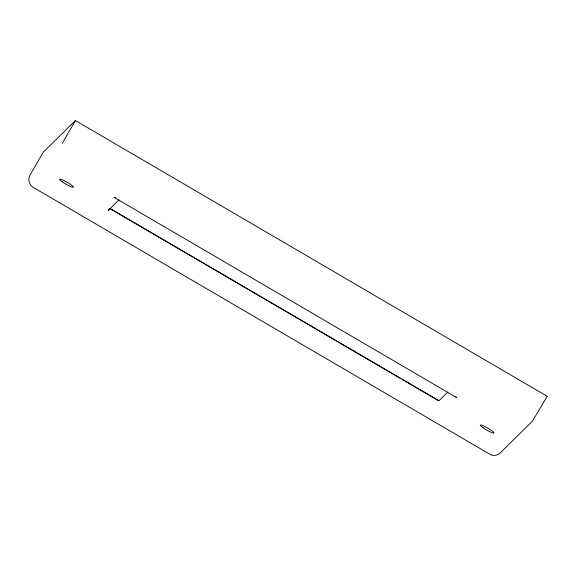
<?xml version="1.0" encoding="UTF-8"?>
<svg xmlns="http://www.w3.org/2000/svg" width="576" height="576" viewBox="0 0 576 576"><rect width="100%" height="100%" fill="white"/><g stroke="black" fill="none" stroke-linecap="round" stroke-linejoin="round"><path stroke-width="0.86" d="M62.294 143.273L75.413 120.55L547.2 396.31L532.375 421.236L500.206 452.923C497.75 455.335 493.992 456.127 490.802 454.81L32.566 186.977C28.908 184.27 27.72 178.978 30.053 175.032L43.171 152.309L75.413 120.55M109.44 208.901L108.158 210.55L119.016 199.858M447.912 391.975L439.02 400.738L109.865 208.346M115.718 197.77L114.077 197.345L456.782 397.656L455.81 396.691M110.563 209.009L192.809 257.083M194.364 257.99L400.752 378.626M402.307 379.534L437.998 400.392M482.976 427.73A7.949 1.109 30 0 0 493.97 433.044A7.949 1.109 30 0 0 484.387 426.334A7.949 1.109 30 0 0 482.976 427.73M62.388 181.894A7.949 1.109 30 0 0 73.382 187.214A7.949 1.109 30 0 0 63.806 180.504A7.949 1.109 30 0 0 62.388 181.894"/></g></svg>
